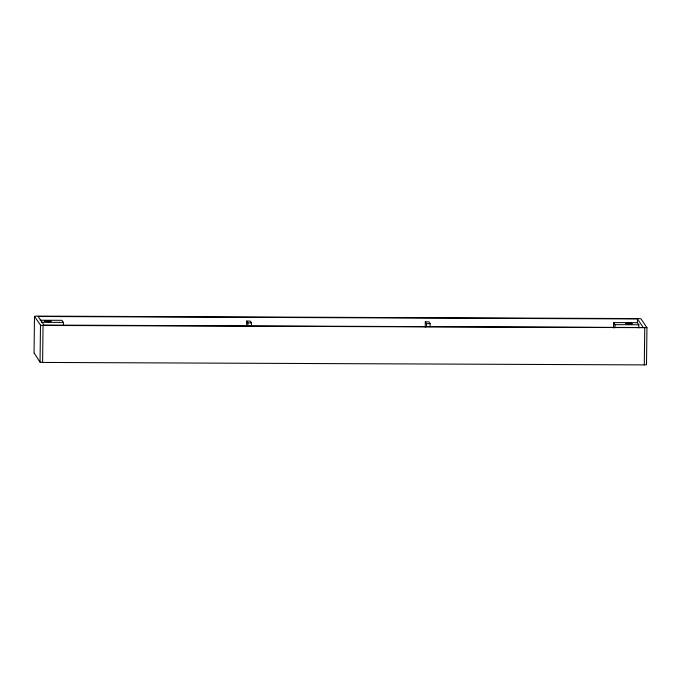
<?xml version="1.0" encoding="UTF-8"?>
<svg xmlns="http://www.w3.org/2000/svg" width="681" height="681" viewBox="0 0 681 681"><rect width="100%" height="100%" fill="white"/><g stroke="black" fill="none" stroke-linecap="round" stroke-linejoin="round"><path stroke-width="1.02" d="M34.05 353.337L34.501 316.35L36.102 316.103L639.025 318.572L640.957 318.827L646.95 327.663L646.499 364.65L644.898 364.897L41.975 362.428L40.043 362.173L34.28 353.209M40.043 362.173L40.494 325.178L34.501 316.35M42.597 362.437L43.048 325.45L646.95 327.663M63.324 325.578L63.359 322.394L61.954 320.317L40.196 320.232M246.599 326.378L246.658 321.074L250.233 321.091L251.468 322.905L251.425 326.088M247.85 326.071L247.893 322.896L246.658 321.074M425.25 327.11L425.31 321.807L428.885 321.824L430.12 323.637L430.086 326.82M426.51 326.803L426.544 323.628L425.31 321.807M613.53 327.884L613.598 322.581L637.425 322.675L638.838 324.752L638.795 327.936M614.969 327.833L615.003 324.658L613.598 322.581M637.425 322.675L637.476 318.946L38.162 316.495L43.976 325.058L643.29 327.518L637.476 318.946M644.294 364.905L644.745 327.91M247.893 322.896L251.468 322.905M426.544 323.628L430.12 323.637M41.601 322.309L63.359 322.394M615.003 324.658L638.838 324.752M43.048 325.45L40.494 325.178M44.35 321.134C52.071 322.828 54.906 320.01 44.35 321.134M625.55 323.492C632.223 325.195 636.616 322.462 625.55 323.492"/></g></svg>
